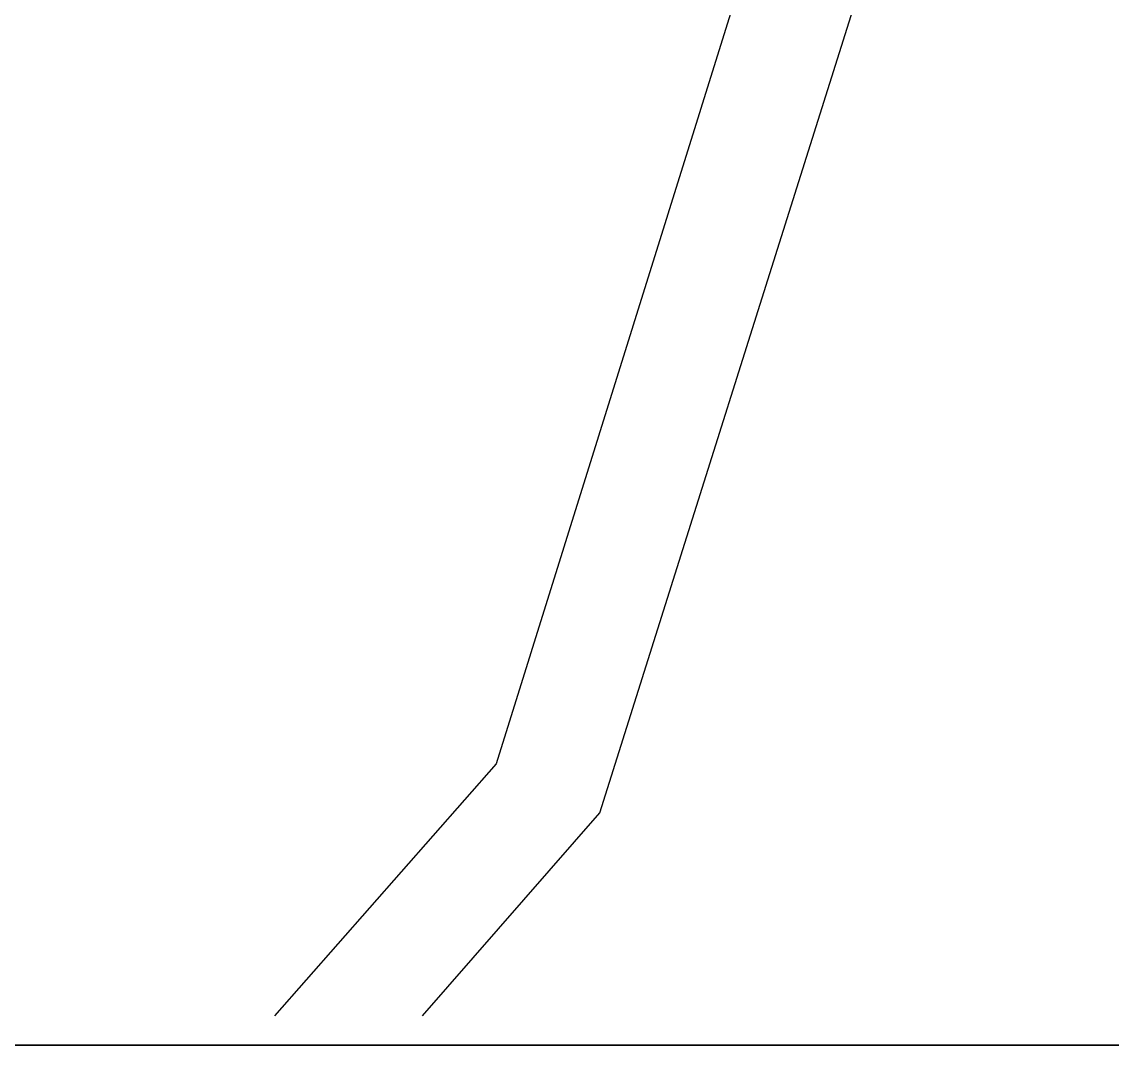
# Model space of a CAD drawing. Header units: inches. Extents: x 625 to 2719, y 1 to 1360.
# Drawn here: x 1450.97 to 1494.27, y 133.93 to 174.57 of the extents above; entities that cross this region are included whole.
import ezdxf

# ---------------------------------------------------------------- set-up
doc = ezdxf.new("R2010")
doc.units = ezdxf.units.IN
doc.header["$MEASUREMENT"] = 0

msp = doc.modelspace()

# ---------------------------------------------------------------- linework, layer by layer
for p, q in [((1482.15173, 184.63778), (1469.81148, 145.10402)), ((1473.92345, 143.16169), (1486.25137, 182.28248)), ((1469.81148, 145.10402), (1461.00831, 135.09687)), ((1466.88091, 135.09687), (1473.92345, 143.16169))]:
    msp.add_line(p, q)
at = {"lineweight": 35}
msp.add_lwpolyline([(1264.21842, 133.92971), (1720.67359, 133.92971), (1720.67359, 431.7596), (1264.21842, 431.7596)], close=True, dxfattribs=at)

doc.saveas('drawing.dxf')
